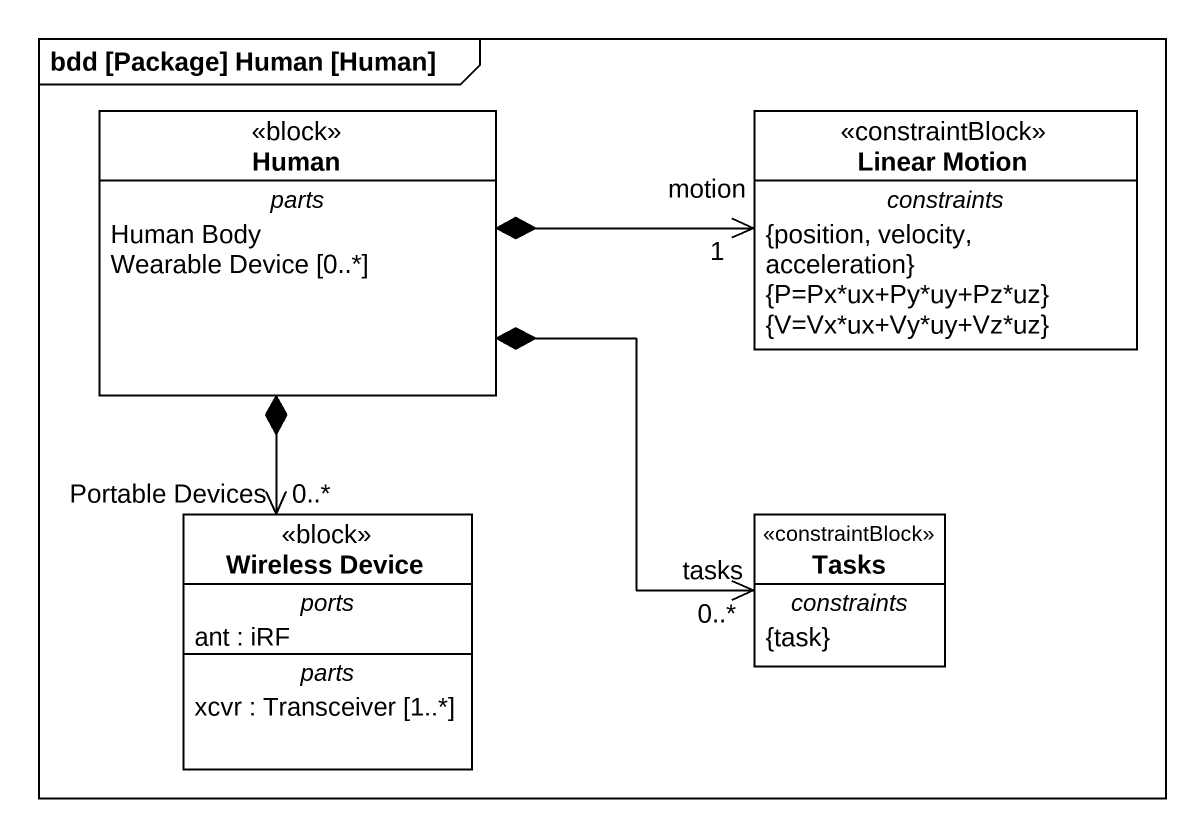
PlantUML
@startuml
mainframe bdd [Package] Human [Human]
hide circle
hide empty members
class Human <<block>> {
  -- parts --
  Human Body
  Wearable Device [0..*]
}
class "Linear Motion" as Linear_Motion <<constraintBlock>> {
  -- constraints --
  {position, velocity, acceleration}
  {P=Px*ux+Py*uy+Pz*uz}
  {V=Vx*ux+Vy*uy+Vz*uz}
}
class "Wireless Device" as Wireless_Device <<block>> {
  -- ports --
  ant : iRF
  -- parts --
  xcvr : Transceiver [1..*]
}
class Tasks <<constraintBlock>> {
  -- constraints --
  {task}
}
Human *-right-> "motion\n1" Linear_Motion
Human *--> "0..*\nPortable Devices" Wireless_Device
Human *--> "tasks\n0..*" Tasks
@enduml
